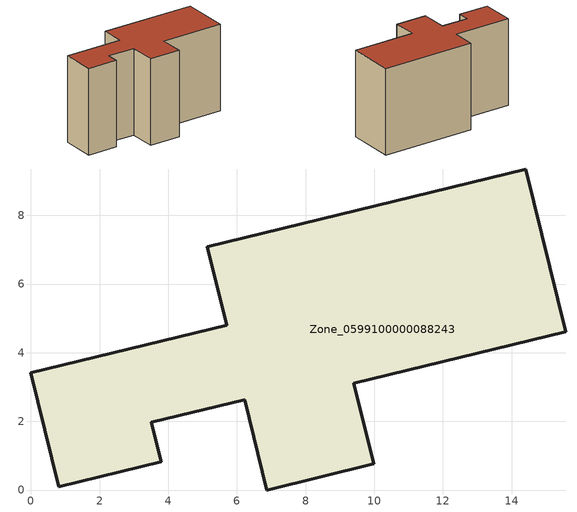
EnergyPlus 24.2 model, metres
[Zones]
Zone_0599100000088243
 floor ground (C_G): 5.14,7.09 14.42,9.35 15.57,4.61 9.4,3.11 9.98,0.76 6.87,0 6.23,2.63 3.51,1.97 3.79,0.82 0.81,0.09 0,3.41 5.7,4.8 z0
 wall outside (C_F): 3.79,0.82 3.51,1.97 6.23,2.63 6.87,0 9.98,0.76 9.4,3.11 15.57,4.61 14.42,9.35 5.14,7.09 5.7,4.8 0,3.41 0.81,0.09 3.79,0.82 z0:8.78
 roof outside (C_R): 14.42,9.35 5.14,7.09 5.7,4.8 0,3.41 0.81,0.09 3.79,0.82 3.51,1.97 6.23,2.63 6.87,0 9.98,0.76 9.4,3.11 15.57,4.61 z8.78
[BUILDING]
Pand.0599100000088243: North Axis=0; Terrain=City; Loads Convergence Tolerance Value=0.04; Temperature Convergence Tolerance Value=0.4; Solar Distribution=FullExterior; Maximum Number of Warmup Days=25; Minimum Number of Warmup Days=1
[Site:Location]
Rotterdam.The.Hague.AP_ZH_NLD Design_Conditions: Latitude=51.96; Longitude=4.45; Time Zone=1; Elevation=-4.5
[SITE:GROUNDTEMPERATURE:BUILDINGSURFACE]
18, 18, 18, 18, 18, 18, 18, 18, 18, 18, 18, 18
[MATERIAL] Thermal Absorptance=0.9; Solar Absorptance=0.7; Visible Absorptance=0.7
Name | Roughness | Thickness | Conductivity | Density | Specific Heat
G.TI.1965-1974 | MediumSmooth | 0.15 | 0.882353 | 540 | 1210
F.TI.1965-1974 | Rough | 0.3 | 0.697674 | 1920 | 840
R.TI.1965-1974 | MediumRough | 0.2 | 0.232558 | 1500 | 1000
[CONSTRUCTION]
C_G: G.TI.1965-1974
C_F: F.TI.1965-1974
C_R: R.TI.1965-1974
[ZONE]
Zone_0599100000088243: Type=1; Multiplier=1; Ceiling Height=Autocalculate; Volume=Autocalculate; Floor Area=autocalculate; Part of Total Floor Area=Yes
[ZONEINFILTRATION:DESIGNFLOWRATE]
Infil_Zone_0599100000088243: Zone or ZoneList or Space or SpaceList=Zone_0599100000088243; Schedule=AlwaysOn; Design Flow Rate Calculation Method=Flow/Area; Flow Rate per Floor Area=0.003; Constant Term Coefficient=1; Temperature Term Coefficient=0; Velocity Term Coefficient=0; Velocity Squared Term Coefficient=0
[HVACTEMPLATE:ZONE:IDEALLOADSAIRSYSTEM]
Zone_0599100000088243: Maximum Heating Supply Air Temperature=50; Minimum Cooling Supply Air Temperature=13; Maximum Heating Supply Air Humidity Ratio=0.0156; Minimum Cooling Supply Air Humidity Ratio=0.0077; Heating Limit=NoLimit; Cooling Limit=NoLimit; Dehumidification Control Type=ConstantSensibleHeatRatio; Cooling Sensible Heat Ratio=0.7; Dehumidification Setpoint=60; Humidification Control Type=None; Humidification Setpoint=30; Outdoor Air Method=None; Outdoor Air Flow Rate per Person=0.00944; Outdoor Air Flow Rate per Zone Floor Area=0; Outdoor Air Flow Rate per Zone=0; Demand Controlled Ventilation Type=None; Outdoor Air Economizer Type=NoEconomizer; Heat Recovery Type=None; Sensible Heat Recovery Effectiveness=0.7; Latent Heat Recovery Effectiveness=0.65
[ZONECONTROL:THERMOSTAT]
ThermostatControl_Zone_0599100000088243: Zone or ZoneList=Zone_0599100000088243; Control Type Schedule=DualSetpointControlType; Control 1=Thermostat_Zone_0599100000088243; Temperature Difference Between Cutout And Setpoint=0
[THERMOSTATSETPOINT:DUALSETPOINT]
Thermostat_Zone_0599100000088243: Heating Setpoint Temperature Schedule=HeatingSetpoint_Zone_0599100000088243; Cooling Setpoint Temperature Schedule=CoolingSetpoint_Zone_0599100000088243
[SCHEDULE:COMPACT]
HeatingSetpoint_Zone_0599100000088243: Through: 12/31, For: AllDays, Until: 24:00, 21
CoolingSetpoint_Zone_0599100000088243: Through: 12/31, For: AllDays, Until: 24:00, 24
DualSetpointControlType: Through: 12/31, For: AllDays, Until: 24:00, 4
AlwaysOn: Through: 12/31, For: AllDays, Until: 24:00, 1
